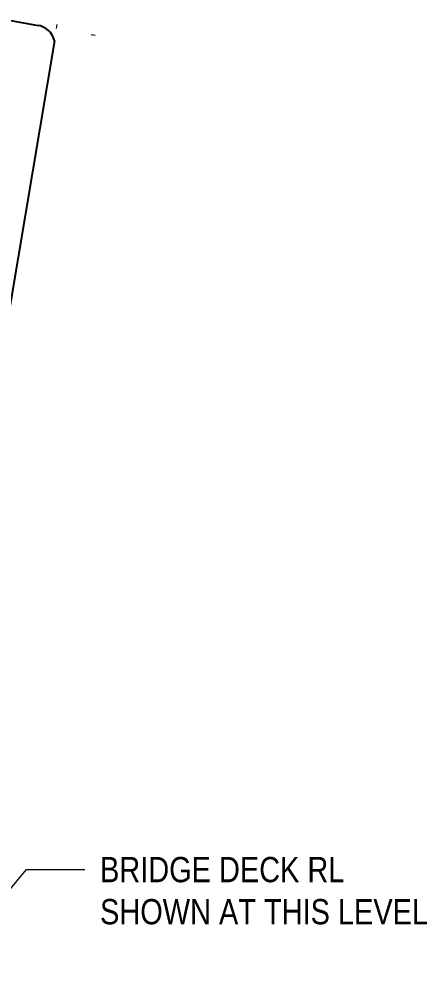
# Model space of a CAD drawing. Header units: metres. Extents: x -1215.1 to -1160.7, y 0 to 26.6.
# Drawn here: x -1182.156 to -1180.131, y 21.75 to 26.443 of the extents above; entities that cross this region are included whole.
import ezdxf

# ---------------------------------------------------------------- set-up
doc = ezdxf.new("R2010")
doc.units = ezdxf.units.M
doc.layers.add('A-DETL', color=7, linetype='Continuous', lineweight=13)
doc.layers.add('G-ANNO-TEXT', color=7, linetype='Continuous', lineweight=9)
doc.styles.add('Arial Narrow', font='ARIALN.TTF', dxfattribs={"height": 0.125})

msp = doc.modelspace()

# ---------------------------------------------------------------- linework, layer by layer
at = {"layer": 'A-DETL', "color": 252, "lineweight": 25, "true_color": 0x888888}
for p, q in [((-1182.242, 26.4426), (-1182.0599, 26.4101)), ((-1181.9794, 26.3337), (-1182.4552, 23.5143))]:
    msp.add_line(p, q, dxfattribs=at)
at = {"layer": 'A-DETL', "color": 7, "lineweight": 9, "true_color": 0xffffff}
for p, q in [((-1181.9676, 26.4148), (-1181.9712, 26.395)), ((-1181.7791, 26.3609), (-1181.7988, 26.3644))]:
    msp.add_line(p, q, dxfattribs=at)
at = {"layer": 'A-DETL', "color": 252, "lineweight": 25, "true_color": 0x888888}
msp.add_arc((-1182.0769, 26.3117), 0.1, 12.6841, 83.1655, dxfattribs=at)
at = {"layer": 'G-ANNO-TEXT'}
for p, q in [((-1182.5202, 21.7502), (-1182.1184, 22.2325)), ((-1182.1184, 22.2325), (-1181.8293, 22.2325))]:
    msp.add_line(p, q, dxfattribs=at)

# ---------------------------------------------------------------- texts
at = {"layer": 'G-ANNO-TEXT', "char_height": 0.125, "attachment_point": 1, "style": 'Arial Narrow', "bg_fill": 3, "box_fill_scale": 1, "bg_fill_color": 256, "bg_fill_true_color": 13158600, "bg_fill_transparency": 0}
for s, insert in [('BRIDGE DECK RL ', (-1181.7543, 22.295)), ('SHOWN AT THIS LEVEL', (-1181.7543, 22.0867))]:
    msp.add_mtext(s, dxfattribs=dict(at, insert=insert))

doc.saveas('drawing.dxf')
